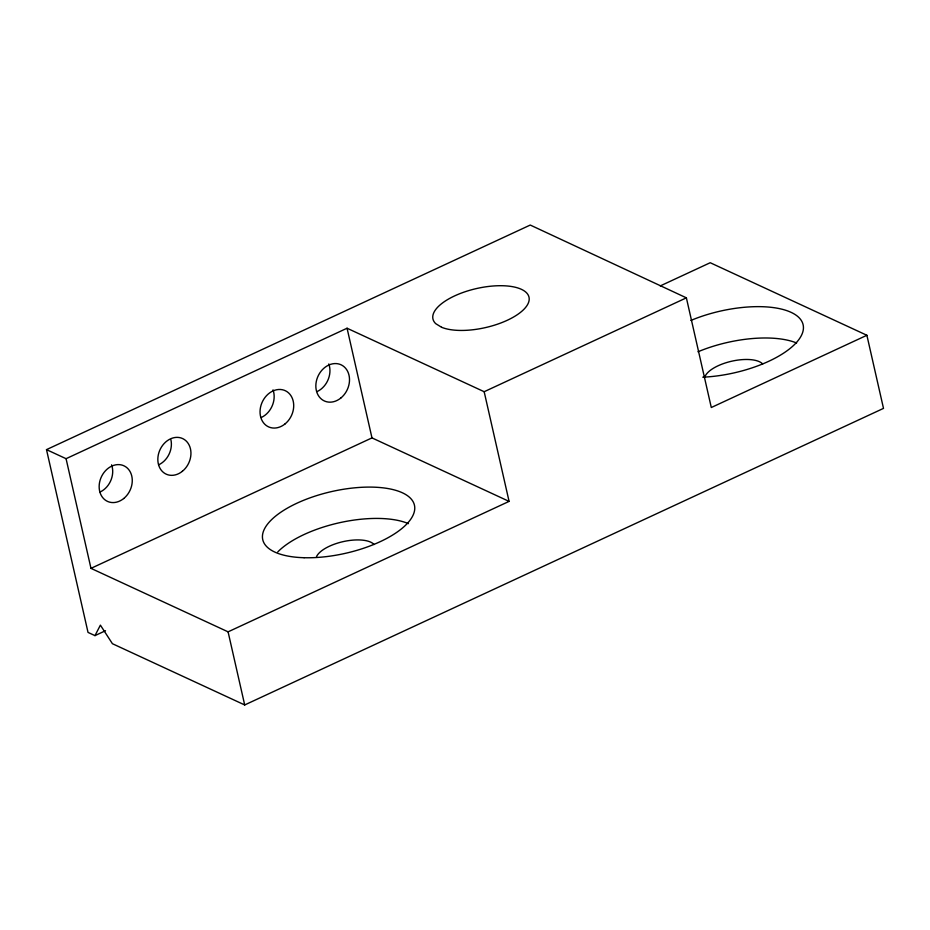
<?xml version="1.0" encoding="UTF-8"?>
<svg xmlns="http://www.w3.org/2000/svg" width="930" height="930" viewBox="0 0 930 930"><rect width="100%" height="100%" fill="white"/><g stroke="black" fill="none" stroke-linecap="round" stroke-linejoin="round"><path stroke-width="1.4" d="M866.888 335.277L711.299 407.514L686.375 297.844L530.251 225.048L46.5 449.632L88.025 632.412L94.976 635.62L100.394 625.134L112.414 643.7L244.695 704.952L883.5 408.386L866.888 335.277L710.218 262.725L660.288 285.905M46.5 449.632L66.065 458.688L347.064 328.232L484.17 391.716L686.375 297.844M66.065 458.688L90.977 568.358L371.977 437.891L509.082 501.386L484.17 391.716M94.976 635.62L105.509 630.726M90.977 568.358L228.083 631.842L509.082 501.386M347.064 328.232L371.977 437.891M228.083 631.842L244.695 704.952M273.013 389.868A19.937 16.112 -65.2 0 1 261.353 417.465M170.911 439.82A19.6 15.833 -65.2 0 1 158.798 464.744M328.801 363.956A19.937 16.112 -65.2 0 1 317.153 391.553M111.577 464.849A19.6 15.833 -65.2 0 1 100.115 491.993M316.502 556.64A30.481 12.404 -12.8 0 1 344.1 541.423A30.481 12.404 -12.8 0 1 374.081 544.503M704.708 377.475A30.481 12.404 -12.8 0 1 731.236 361.317A30.481 12.404 -12.8 0 1 762.681 363.967M277.779 551.909A77.783 31.643 -12.8 0 1 408.433 523.637M697.977 351.784A77.783 31.643 -12.8 0 1 796.615 342.996M690.862 320.443A77.783 31.643 -12.8 0 1 803.16 324.954A77.783 31.643 -12.8 0 1 702.778 377.185M441.587 327.279L435.728 323.663A49.244 20.03 -12.8 0 1 484.983 286.94A49.244 20.03 -12.8 0 1 522.834 310.364A49.244 20.03 -12.8 0 1 441.587 327.279M304.098 557.721A77.783 31.643 -12.8 0 0 414.652 506.397A77.783 31.643 -12.8 0 0 297.007 503.177A77.783 31.643 -12.8 0 0 304.098 557.721M285.01 423.952A19.937 16.112 -65.2 0 0 285.591 390.844A19.937 16.112 -65.2 0 0 260.04 411.502A19.937 16.112 -65.2 0 0 285.01 423.952M182.396 471.278A19.6 15.833 -65.2 0 0 182.966 438.728A19.6 15.833 -65.2 0 0 157.833 459.036A19.6 15.833 -65.2 0 0 182.396 471.278M340.81 398.052A19.937 16.112 -65.2 0 0 341.391 364.944A19.937 16.112 -65.2 0 0 315.84 385.601A19.937 16.112 -65.2 0 0 340.81 398.052M123.702 498.526A19.6 15.833 -65.2 0 0 124.283 465.965A19.6 15.833 -65.2 0 0 99.15 486.285A19.6 15.833 -65.2 0 0 123.702 498.526"/></g></svg>
